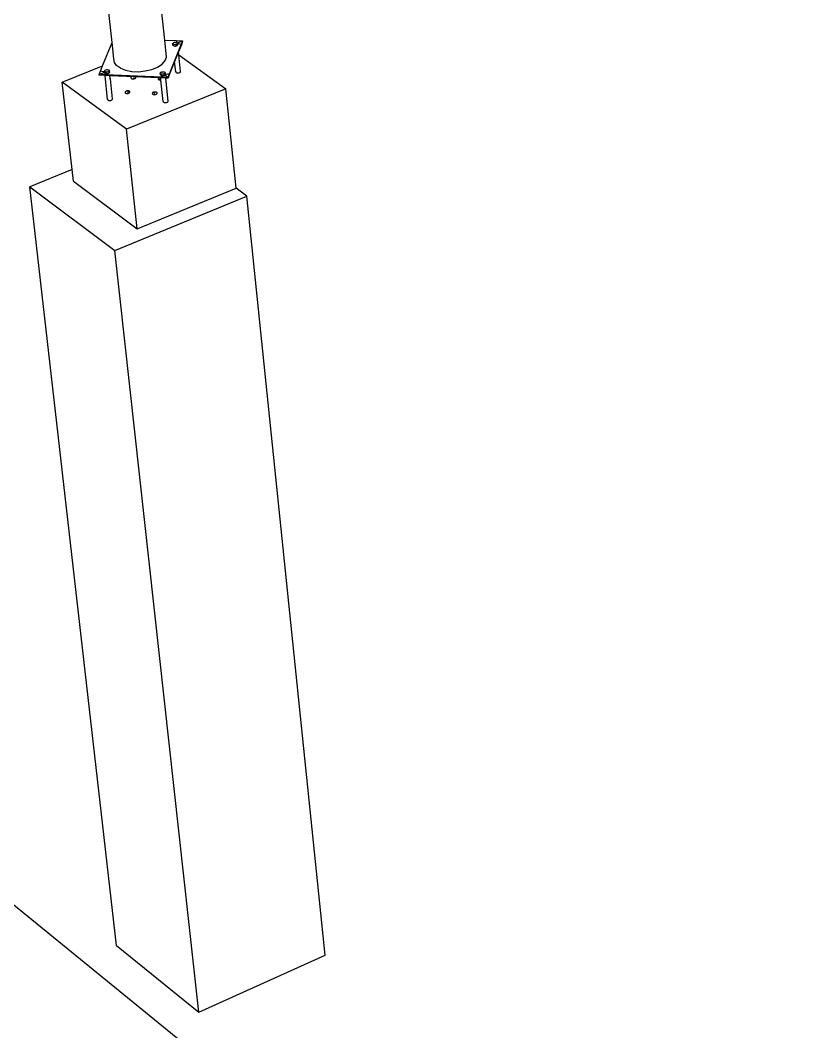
# Model space of a CAD drawing. Header units: inches. Extents: x -1925 to 2772, y -1726 to 1726.
# Drawn here: x -940.9 to -612.2, y -151.3 to 277.6 of the extents above; entities that cross this region are included whole.
import ezdxf

# ---------------------------------------------------------------- set-up
doc = ezdxf.new("R2010")
doc.units = ezdxf.units.IN
doc.header["$MEASUREMENT"] = 0

msp = doc.modelspace()

# ---------------------------------------------------------------- linework, layer by layer
for p, q in [((-879.67, 269.13), (-895.56, 418.36)), ((-901.93, 268.17), (-917.41, 409.96)), ((-905.99, 258.25), (-901.93, 268.17)), ((-901.17, 261.21), (-901.93, 268.17)), ((-879.67, 269.13), (-874.65, 268.92)), ((-878.91, 261.96), (-879.67, 269.13)), ((-872.63, 267.46), (-877.74, 254.7)), ((-876.24, 267.65), (-876.22, 267.79)), ((-876.18, 267.06), (-876.24, 267.65)), ((-876.19, 267.52), (-876.24, 267.65)), ((-876.22, 267.79), (-876.13, 267.92)), ((-876.08, 267.41), (-876.19, 267.52)), ((-876.18, 267.06), (-876.16, 267.19)), ((-876.13, 266.93), (-876.18, 267.06)), ((-876.13, 267.92), (-875.98, 268.04)), ((-876.02, 266.82), (-876.13, 266.93)), ((-876.04, 267.39), (-876.08, 267.41)), ((-876.04, 267.39), (-876.07, 267.36)), ((-876.07, 267.33), (-876.02, 267.37)), ((-876.07, 267.33), (-876.07, 267.33)), ((-876.02, 267.37), (-876.04, 267.39)), ((-875.91, 267.31), (-876.02, 267.37)), ((-875.84, 266.73), (-876.02, 266.82)), ((-875.98, 268.04), (-875.78, 268.14)), ((-875.69, 267.25), (-875.91, 267.31)), ((-875.84, 266.73), (-875.63, 266.66)), ((-875.78, 268.14), (-875.54, 268.22)), ((-875.44, 267.22), (-875.69, 267.25)), ((-875.63, 266.66), (-875.38, 266.64)), ((-875.54, 268.22), (-875.29, 268.26)), ((-875.18, 267.23), (-875.44, 267.22)), ((-875.39, 266.62), (-875.12, 266.62)), ((-875.38, 266.64), (-875.12, 266.64)), ((-875.29, 268.26), (-875.02, 268.27)), ((-874.92, 267.27), (-875.18, 267.23)), ((-874.92, 267.26), (-875.17, 267.16)), ((-874.86, 266.68), (-875.12, 266.64)), ((-875.12, 266.62), (-874.85, 266.67)), ((-875.02, 268.27), (-874.78, 268.24)), ((-874.69, 267.35), (-874.92, 267.27)), ((-874.86, 266.68), (-874.62, 266.76)), ((-874.85, 266.67), (-874.6, 266.74)), ((-874.78, 268.24), (-874.56, 268.18)), ((-874.65, 268.92), (-874.71, 268.57)), ((-874.71, 268.57), (-874.58, 268.23)), ((-874.49, 267.45), (-874.69, 267.35)), ((-874.65, 268.92), (-872.09, 268.82)), ((-874.48, 267.43), (-874.64, 267.37)), ((-874.42, 266.86), (-874.62, 266.76)), ((-874.6, 266.74), (-874.4, 266.85)), ((-874.58, 268.23), (-874.49, 268.14)), ((-874.56, 268.18), (-874.49, 268.14)), ((-874.49, 268.14), (-874.39, 268.09)), ((-874.34, 267.57), (-874.49, 267.45)), ((-874.42, 266.86), (-874.28, 266.98)), ((-874.4, 266.85), (-874.24, 266.98)), ((-874.39, 268.09), (-874.28, 267.97)), ((-874.25, 267.7), (-874.34, 267.57)), ((-874.3, 267.51), (-874.33, 267.53)), ((-874.3, 267.51), (-874.33, 267.5)), ((-874.33, 267.5), (-874.33, 267.5)), ((-874.33, 267.5), (-874.21, 267.38)), ((-874.33, 267.5), (-874.33, 267.5)), ((-874.18, 267.39), (-874.3, 267.51)), ((-874.28, 267.97), (-872.12, 268.84)), ((-874.28, 267.97), (-874.26, 267.91)), ((-874.19, 267.12), (-874.28, 266.98)), ((-874.26, 267.91), (-873.84, 267.69)), ((-874.26, 267.91), (-874.23, 267.84)), ((-874.23, 267.84), (-874.25, 267.7)), ((-874.24, 266.98), (-874.15, 267.11)), ((-874.18, 267.39), (-874.23, 267.84)), ((-874.21, 267.38), (-874.17, 267.25)), ((-874.17, 267.25), (-874.19, 267.12)), ((-874.13, 267.26), (-874.18, 267.39)), ((-874.17, 267.25), (-874.18, 267.39)), ((-874.15, 267.11), (-874.13, 267.26)), ((-873.84, 267.69), (-873.28, 267.53)), ((-872.6, 267.17), (-873.8, 264.17)), ((-873.28, 267.53), (-872.63, 267.46)), ((-872.2, 268.54), (-872.63, 267.46)), ((-872.6, 267.17), (-872.63, 267.46)), ((-872.06, 268.53), (-872.6, 267.17)), ((-872.09, 268.82), (-872.2, 268.54)), ((-872.2, 268.54), (-872.06, 268.53)), ((-872.06, 268.53), (-872.09, 268.82)), ((-879.48, 260.45), (-878.91, 261.96)), ((-873.8, 264.17), (-875.46, 260.02)), ((-873.68, 262.98), (-873.8, 264.17)), ((-873.68, 262.98), (-853.74, 248.47)), ((-872.93, 255.87), (-873.68, 262.98)), ((-923.06, 251.38), (-905.99, 258.25)), ((-906.94, 255.92), (-905.99, 258.25)), ((-900.99, 259.72), (-901.17, 261.21)), ((-900.07, 258.35), (-900.99, 259.72)), ((-898.46, 257.21), (-900.07, 258.35)), ((-885.13, 256.74), (-882.7, 257.74)), ((-882.7, 257.74), (-880.77, 259.01)), ((-880.77, 259.01), (-879.48, 260.45)), ((-875.46, 260.02), (-877.71, 254.41)), ((-875, 255.67), (-875.46, 260.02)), ((-907.5, 254.55), (-906.94, 255.92)), ((-907.5, 254.55), (-905.3, 255.44)), ((-904.93, 254.44), (-907.5, 254.55)), ((-907.47, 254.26), (-907.5, 254.55)), ((-904.97, 254.16), (-907.47, 254.26)), ((-906.29, 255.84), (-906.94, 255.92)), ((-905.73, 255.68), (-906.29, 255.84)), ((-905.29, 255.44), (-905.73, 255.68)), ((-904.99, 255.14), (-905.29, 255.44)), ((-905.13, 256.03), (-905.11, 256.16)), ((-905.09, 255.89), (-905.13, 256.03)), ((-905.08, 255.57), (-905.13, 256.03)), ((-905.11, 256.16), (-905.02, 256.3)), ((-905.09, 255.56), (-905.11, 255.41)), ((-905.11, 255.41), (-905.06, 255.28)), ((-904.98, 255.78), (-905.09, 255.89)), ((-905.08, 255.57), (-905.09, 255.56)), ((-905.07, 255.44), (-905.08, 255.57)), ((-905.02, 255.3), (-905.07, 255.44)), ((-904.99, 255.71), (-905.06, 255.61)), ((-905, 255.7), (-905.06, 255.61)), ((-905.06, 255.28), (-904.95, 255.16)), ((-905.05, 255.57), (-904.97, 255.7)), ((-905.05, 255.56), (-905.05, 255.57)), ((-905.02, 256.3), (-904.87, 256.42)), ((-904.91, 255.19), (-905.02, 255.3)), ((-904.97, 255.72), (-905, 255.7)), ((-904.97, 255.73), (-904.99, 255.71)), ((-904.87, 254.8), (-904.99, 255.14)), ((-904.8, 255.69), (-904.98, 255.78)), ((-903.86, 244), (-904.97, 254.16)), ((-904.9, 254.15), (-904.97, 254.16)), ((-904.95, 255.16), (-904.77, 255.06)), ((-904.93, 254.44), (-904.87, 254.8)), ((-904.9, 254.15), (-904.93, 254.44)), ((-880.87, 253.43), (-904.93, 254.44)), ((-904.91, 255.19), (-904.74, 255.1)), ((-902.89, 254.07), (-904.9, 254.15)), ((-904.87, 256.42), (-904.67, 256.52)), ((-904.59, 255.62), (-904.8, 255.69)), ((-904.77, 255.06), (-904.55, 255)), ((-904.74, 255.1), (-904.52, 255.03)), ((-904.67, 256.52), (-904.43, 256.6)), ((-904.34, 255.6), (-904.59, 255.62)), ((-904.55, 255), (-904.29, 254.97)), ((-904.28, 255.01), (-904.52, 255.03)), ((-904.43, 256.6), (-904.17, 256.64)), ((-904.08, 255.6), (-904.34, 255.6)), ((-904.29, 254.97), (-904.02, 254.98)), ((-904.28, 255.01), (-904.01, 255.01)), ((-904.28, 254.99), (-904.01, 255)), ((-904.17, 256.64), (-903.91, 256.65)), ((-903.82, 255.65), (-904.08, 255.6)), ((-904.02, 254.98), (-903.75, 255.02)), ((-904.01, 255.01), (-903.75, 255.06)), ((-904.01, 255), (-903.74, 255.04)), ((-903.91, 256.65), (-903.66, 256.62)), ((-903.58, 255.72), (-903.82, 255.65)), ((-903.75, 255.06), (-903.51, 255.13)), ((-903.75, 255.02), (-903.5, 255.1)), ((-903.74, 255.04), (-903.5, 255.12)), ((-903.66, 256.62), (-903.45, 256.56)), ((-903.38, 255.82), (-903.58, 255.72)), ((-903.34, 255.48), (-903.55, 255.49)), ((-903.38, 255.81), (-903.53, 255.75)), ((-903.31, 255.23), (-903.51, 255.13)), ((-903.5, 255.12), (-903.29, 255.22)), ((-903.5, 255.1), (-903.29, 255.2)), ((-903.45, 256.56), (-903.28, 256.46)), ((-903.23, 255.95), (-903.38, 255.82)), ((-903.31, 255.23), (-903.16, 255.36)), ((-903.29, 255.22), (-903.13, 255.35)), ((-903.29, 255.2), (-903.14, 255.33)), ((-903.28, 256.46), (-903.16, 256.35)), ((-903.14, 256.08), (-903.23, 255.95)), ((-903.16, 256.35), (-903.12, 256.22)), ((-903.12, 256.22), (-903.14, 256.08)), ((-903.14, 255.33), (-903.05, 255.47)), ((-903.13, 255.35), (-903.05, 255.47)), ((-903.05, 255.63), (-903.12, 256.22)), ((-903.07, 255.77), (-903.11, 255.81)), ((-903.1, 255.76), (-903.1, 255.76)), ((-903.1, 255.76), (-903.05, 255.63)), ((-903.09, 255.47), (-903.05, 255.47)), ((-903.02, 255.63), (-903.07, 255.77)), ((-903.05, 255.63), (-903.07, 255.49)), ((-903.05, 255.48), (-903.04, 255.49)), ((-903.05, 255.47), (-903.05, 255.48)), ((-903.04, 255.49), (-903.02, 255.63)), ((-902.76, 252.82), (-902.89, 254.07)), ((-881.92, 253.19), (-902.89, 254.07)), ((-898.46, 257.21), (-896.27, 256.36)), ((-896.27, 256.36), (-893.66, 255.87)), ((-893.96, 253.29), (-893.99, 253.15)), ((-893.99, 253.15), (-893.94, 253.01)), ((-893.87, 253.43), (-893.96, 253.29)), ((-893.72, 253.55), (-893.87, 253.43)), ((-893.51, 253.66), (-893.72, 253.55)), ((-893.66, 255.87), (-890.8, 255.77)), ((-893.46, 253.68), (-893.51, 253.66)), ((-892.95, 253.25), (-892.38, 252.83)), ((-892.17, 252.94), (-892.02, 253.06)), ((-892.07, 253.6), (-892.11, 253.62)), ((-891.96, 253.48), (-892.07, 253.6)), ((-892.02, 253.06), (-891.93, 253.2)), ((-891.91, 253.34), (-891.96, 253.48)), ((-891.93, 253.2), (-891.91, 253.34)), ((-890.8, 255.77), (-887.89, 256.07)), ((-887.89, 256.07), (-885.13, 256.74)), ((-882.18, 253.07), (-882.33, 252.94)), ((-881.97, 253.18), (-882.18, 253.07)), ((-881.92, 253.19), (-881.97, 253.18)), ((-881.38, 253.17), (-881.92, 253.19)), ((-881.54, 255.11), (-881.52, 255.25)), ((-881.49, 254.98), (-881.54, 255.11)), ((-881.48, 254.52), (-881.54, 255.11)), ((-881.52, 255.25), (-881.43, 255.38)), ((-881.5, 254.68), (-881.52, 254.53)), ((-881.52, 254.53), (-881.47, 254.4)), ((-881.38, 254.86), (-881.49, 254.98)), ((-881.4, 254.8), (-881.49, 254.66)), ((-881.48, 254.52), (-881.45, 254.66)), ((-881.43, 254.39), (-881.48, 254.52)), ((-881.47, 254.4), (-881.35, 254.28)), ((-881.45, 254.66), (-881.37, 254.79)), ((-881.43, 255.38), (-881.28, 255.5)), ((-881.31, 254.27), (-881.43, 254.39)), ((-881.37, 254.82), (-881.4, 254.8)), ((-881.21, 254.77), (-881.38, 254.86)), ((-881.28, 252.24), (-881.38, 253.17)), ((-880.84, 253.15), (-881.38, 253.17)), ((-881.35, 254.28), (-881.18, 254.18)), ((-881.31, 254.27), (-881.14, 254.18)), ((-881.28, 255.5), (-881.08, 255.61)), ((-880.99, 254.71), (-881.21, 254.77)), ((-881.18, 254.18), (-880.95, 254.12)), ((-880.93, 254.12), (-881.14, 254.18)), ((-881.08, 255.61), (-880.84, 255.68)), ((-880.74, 254.68), (-880.99, 254.71)), ((-880.95, 254.12), (-880.7, 254.09)), ((-880.93, 254.12), (-880.68, 254.09)), ((-880.64, 253.78), (-880.87, 253.43)), ((-880.84, 253.15), (-880.87, 253.43)), ((-878.29, 253.32), (-880.87, 253.43)), ((-880.84, 255.68), (-880.58, 255.72)), ((-879.26, 253.08), (-880.84, 253.15)), ((-880.48, 254.69), (-880.74, 254.68)), ((-880.7, 254.09), (-880.68, 254.09)), ((-880.69, 254.07), (-880.41, 254.08)), ((-880.68, 254.09), (-880.42, 254.1)), ((-880.25, 254.1), (-880.64, 253.78)), ((-880.58, 255.72), (-880.32, 255.73)), ((-880.22, 254.73), (-880.48, 254.69)), ((-880.42, 254.1), (-880.18, 254.14)), ((-880.41, 254.08), (-880.14, 254.12)), ((-880.32, 255.73), (-880.07, 255.7)), ((-880.18, 254.14), (-880.25, 254.1)), ((-879.98, 254.8), (-880.22, 254.73)), ((-880.18, 254.14), (-880.16, 254.14)), ((-880.16, 254.14), (-879.91, 254.22)), ((-880.14, 254.12), (-879.9, 254.2)), ((-880.07, 255.7), (-879.85, 255.64)), ((-879.78, 254.91), (-879.98, 254.8)), ((-879.58, 254.56), (-879.96, 254.58)), ((-879.72, 254.37), (-879.92, 254.27)), ((-879.62, 254.96), (-879.91, 254.84)), ((-879.72, 254.32), (-879.91, 254.22)), ((-879.9, 254.2), (-879.69, 254.31)), ((-879.85, 255.64), (-879.68, 255.55)), ((-879.68, 254.99), (-879.78, 254.91)), ((-879.61, 254.41), (-879.72, 254.37)), ((-879.72, 254.32), (-879.61, 254.41)), ((-879.69, 254.34), (-879.72, 254.36)), ((-879.72, 254.32), (-879.7, 254.32)), ((-879.7, 254.32), (-879.6, 254.41)), ((-879.68, 254.34), (-879.69, 254.34)), ((-879.69, 254.31), (-879.67, 254.33)), ((-879.68, 255.55), (-879.57, 255.43)), ((-879.65, 255.01), (-879.68, 254.99)), ((-879.68, 254.99), (-879.62, 254.96)), ((-879.67, 254.33), (-879.68, 254.34)), ((-879.67, 254.33), (-879.54, 254.43)), ((-878.29, 253.32), (-879.67, 254.33)), ((-879.63, 254.99), (-879.66, 255.01)), ((-879.63, 255.03), (-879.65, 255.01)), ((-879.63, 255), (-879.65, 255.01)), ((-879.54, 255.16), (-879.63, 255.03)), ((-879.57, 254.44), (-879.61, 254.41)), ((-879.6, 254.41), (-879.61, 254.41)), ((-879.1, 254.57), (-879.6, 254.41)), ((-879.6, 254.41), (-879.55, 254.45)), ((-879.57, 255.43), (-879.52, 255.3)), ((-879.55, 254.45), (-879.46, 254.59)), ((-879.52, 255.3), (-879.54, 255.16)), ((-879.54, 254.43), (-879.46, 254.56)), ((-879.47, 254.84), (-879.52, 255.3)), ((-879.48, 254.87), (-879.51, 254.9)), ((-879.48, 254.86), (-879.51, 254.89)), ((-879.51, 254.85), (-879.51, 254.84)), ((-879.51, 254.84), (-879.46, 254.71)), ((-879.48, 254.87), (-879.47, 254.84)), ((-879.47, 254.85), (-879.48, 254.86)), ((-879.46, 254.71), (-879.48, 254.57)), ((-879.42, 254.72), (-879.47, 254.85)), ((-879.43, 254.73), (-879.47, 254.84)), ((-879.46, 254.71), (-879.47, 254.84)), ((-879.46, 254.59), (-879.43, 254.73)), ((-879.46, 254.56), (-879.45, 254.56)), ((-879.45, 254.56), (-879.44, 254.57)), ((-879.44, 254.57), (-879.42, 254.72)), ((-878.22, 243.32), (-879.26, 253.08)), ((-878.26, 253.04), (-879.26, 253.08)), ((-878.43, 254.68), (-879.1, 254.57)), ((-877.74, 254.7), (-878.43, 254.68)), ((-877.74, 254.7), (-878.29, 253.32)), ((-878.26, 253.04), (-878.29, 253.32)), ((-877.71, 254.41), (-878.26, 253.04)), ((-877.71, 254.41), (-877.74, 254.7)), ((-874.98, 255.81), (-875, 255.67)), ((-875, 255.67), (-874.95, 255.54)), ((-874.84, 255.42), (-874.95, 255.54)), ((-874.84, 255.42), (-874.66, 255.32)), ((-874.66, 255.32), (-874.44, 255.26)), ((-874.44, 255.26), (-874.18, 255.23)), ((-874.18, 255.23), (-873.91, 255.24)), ((-873.91, 255.24), (-873.64, 255.28)), ((-873.64, 255.28), (-873.4, 255.36)), ((-873.4, 255.36), (-873.19, 255.46)), ((-873.19, 255.46), (-873.04, 255.59)), ((-873.04, 255.59), (-872.95, 255.73)), ((-872.95, 255.73), (-872.93, 255.87)), ((-895.9, 231.35), (-923.06, 251.38)), ((-918.91, 214.26), (-923.06, 251.38)), ((-902.75, 252.81), (-902.76, 252.82)), ((-902.73, 252.53), (-902.76, 252.82)), ((-902.7, 252.68), (-902.75, 252.81)), ((-902.73, 252.53), (-902.7, 252.68)), ((-901.77, 244.2), (-902.7, 252.68)), ((-893.94, 253.01), (-893.82, 252.89)), ((-893.82, 252.89), (-893.65, 252.8)), ((-893.65, 252.8), (-893.42, 252.73)), ((-893.42, 252.73), (-893.17, 252.7)), ((-893.17, 252.7), (-892.9, 252.71)), ((-892.9, 252.71), (-892.63, 252.75)), ((-892.63, 252.75), (-892.38, 252.83)), ((-892.38, 252.83), (-892.17, 252.94)), ((-882.42, 252.8), (-882.44, 252.66)), ((-882.44, 252.66), (-882.39, 252.53)), ((-882.33, 252.94), (-882.42, 252.8)), ((-882.39, 252.53), (-882.28, 252.41)), ((-882.28, 252.41), (-881.4, 252.76)), ((-882.28, 252.41), (-882.1, 252.31)), ((-882.1, 252.31), (-881.88, 252.25)), ((-881.88, 252.25), (-881.62, 252.22)), ((-881.62, 252.22), (-881.35, 252.23)), ((-881.35, 252.23), (-881.28, 252.24)), ((-880.3, 243.12), (-881.28, 252.24)), ((-896.46, 247.13), (-896.48, 246.99)), ((-896.48, 246.99), (-896.43, 246.85)), ((-896.37, 247.27), (-896.46, 247.13)), ((-896.43, 246.85), (-896.32, 246.73)), ((-896.21, 247.4), (-896.37, 247.27)), ((-896.32, 246.73), (-896.14, 246.64)), ((-896, 247.5), (-896.21, 247.4)), ((-896.14, 246.64), (-895.92, 246.57)), ((-895.76, 247.58), (-896, 247.5)), ((-895.92, 246.57), (-895.66, 246.54)), ((-853.74, 248.47), (-895.9, 231.35)), ((-895.49, 247.62), (-895.76, 247.58)), ((-895.66, 246.54), (-895.39, 246.55)), ((-895.22, 247.63), (-895.49, 247.62)), ((-895.44, 247.09), (-894.56, 247.44)), ((-895.39, 246.55), (-895.12, 246.59)), ((-894.96, 247.6), (-895.22, 247.63)), ((-895.12, 246.59), (-894.87, 246.67)), ((-894.74, 247.54), (-894.96, 247.6)), ((-894.87, 246.67), (-894.67, 246.78)), ((-894.56, 247.44), (-894.74, 247.54)), ((-894.67, 246.78), (-894.51, 246.9)), ((-894.45, 247.32), (-894.56, 247.44)), ((-894.51, 246.9), (-894.42, 247.04)), ((-894.4, 247.19), (-894.45, 247.32)), ((-894.42, 247.04), (-894.4, 247.19)), ((-884.89, 246.64), (-884.92, 246.5)), ((-884.92, 246.5), (-884.87, 246.37)), ((-884.8, 246.78), (-884.89, 246.64)), ((-884.87, 246.37), (-884.75, 246.25)), ((-884.65, 246.91), (-884.8, 246.78)), ((-884.75, 246.25), (-884.57, 246.15)), ((-884.44, 247.02), (-884.65, 246.91)), ((-884.57, 246.15), (-884.35, 246.09)), ((-884.2, 247.09), (-884.44, 247.02)), ((-884.44, 247.02), (-883.87, 246.6)), ((-884.35, 246.09), (-884.09, 246.06)), ((-883.93, 247.14), (-884.2, 247.09)), ((-884.09, 246.06), (-883.82, 246.07)), ((-883.66, 247.15), (-883.93, 247.14)), ((-883.82, 246.07), (-883.55, 246.11)), ((-883.4, 247.12), (-883.66, 247.15)), ((-883.55, 246.11), (-883.31, 246.19)), ((-883.18, 247.05), (-883.4, 247.12)), ((-883.31, 246.19), (-883.1, 246.29)), ((-883, 246.96), (-883.18, 247.05)), ((-883.1, 246.29), (-882.95, 246.42)), ((-882.88, 246.84), (-883, 246.96)), ((-882.95, 246.42), (-882.85, 246.56)), ((-882.83, 246.7), (-882.88, 246.84)), ((-882.85, 246.56), (-882.83, 246.7)), ((-849.38, 206.4), (-853.74, 248.47)), ((-1358.45, 240.36), (1056, -1726.03)), ((-903.81, 243.87), (-903.86, 244)), ((-903.7, 243.75), (-903.81, 243.87)), ((-903.7, 243.75), (-903.52, 243.65)), ((-903.52, 243.65), (-903.3, 243.59)), ((-903.3, 243.59), (-903.04, 243.56)), ((-903.04, 243.56), (-902.77, 243.57)), ((-902.77, 243.57), (-902.5, 243.61)), ((-902.5, 243.61), (-902.25, 243.69)), ((-902.25, 243.69), (-902.04, 243.79)), ((-902.04, 243.79), (-901.89, 243.92)), ((-901.89, 243.92), (-901.8, 244.06)), ((-901.8, 244.06), (-901.77, 244.2)), ((-880.25, 242.99), (-880.3, 243.12)), ((-880.14, 242.87), (-880.25, 242.99)), ((-880.14, 242.87), (-879.96, 242.77)), ((-879.96, 242.77), (-879.73, 242.71)), ((-879.73, 242.71), (-879.48, 242.68)), ((-879.48, 242.68), (-879.21, 242.68)), ((-879.21, 242.68), (-878.94, 242.73)), ((-878.94, 242.73), (-878.69, 242.81)), ((-878.69, 242.81), (-878.48, 242.91)), ((-878.48, 242.91), (-878.33, 243.04)), ((-878.33, 243.04), (-878.24, 243.18)), ((-878.24, 243.18), (-878.22, 243.32)), ((-891.3, 189.16), (-895.9, 231.35)), ((-918.91, 214.26), (-936.85, 206.96)), ((-918.35, 209.33), (-918.91, 214.26)), ((-936.85, 206.96), (-900.84, 179.98)), ((-900.09, -114.74), (-936.85, 206.96)), ((-918.35, 209.33), (-891.3, 189.16)), ((-891.3, 189.16), (-849.38, 206.4)), ((-844.82, 203.05), (-849.38, 206.4)), ((-900.84, 179.98), (-844.82, 203.05)), ((-811.64, -118.84), (-844.82, 203.05)), ((-865.23, -143), (-900.84, 179.98)), ((-900.09, -114.74), (-865.23, -143)), ((-865.23, -143), (-811.64, -118.84))]:
    msp.add_line(p, q)

doc.saveas('drawing.dxf')
